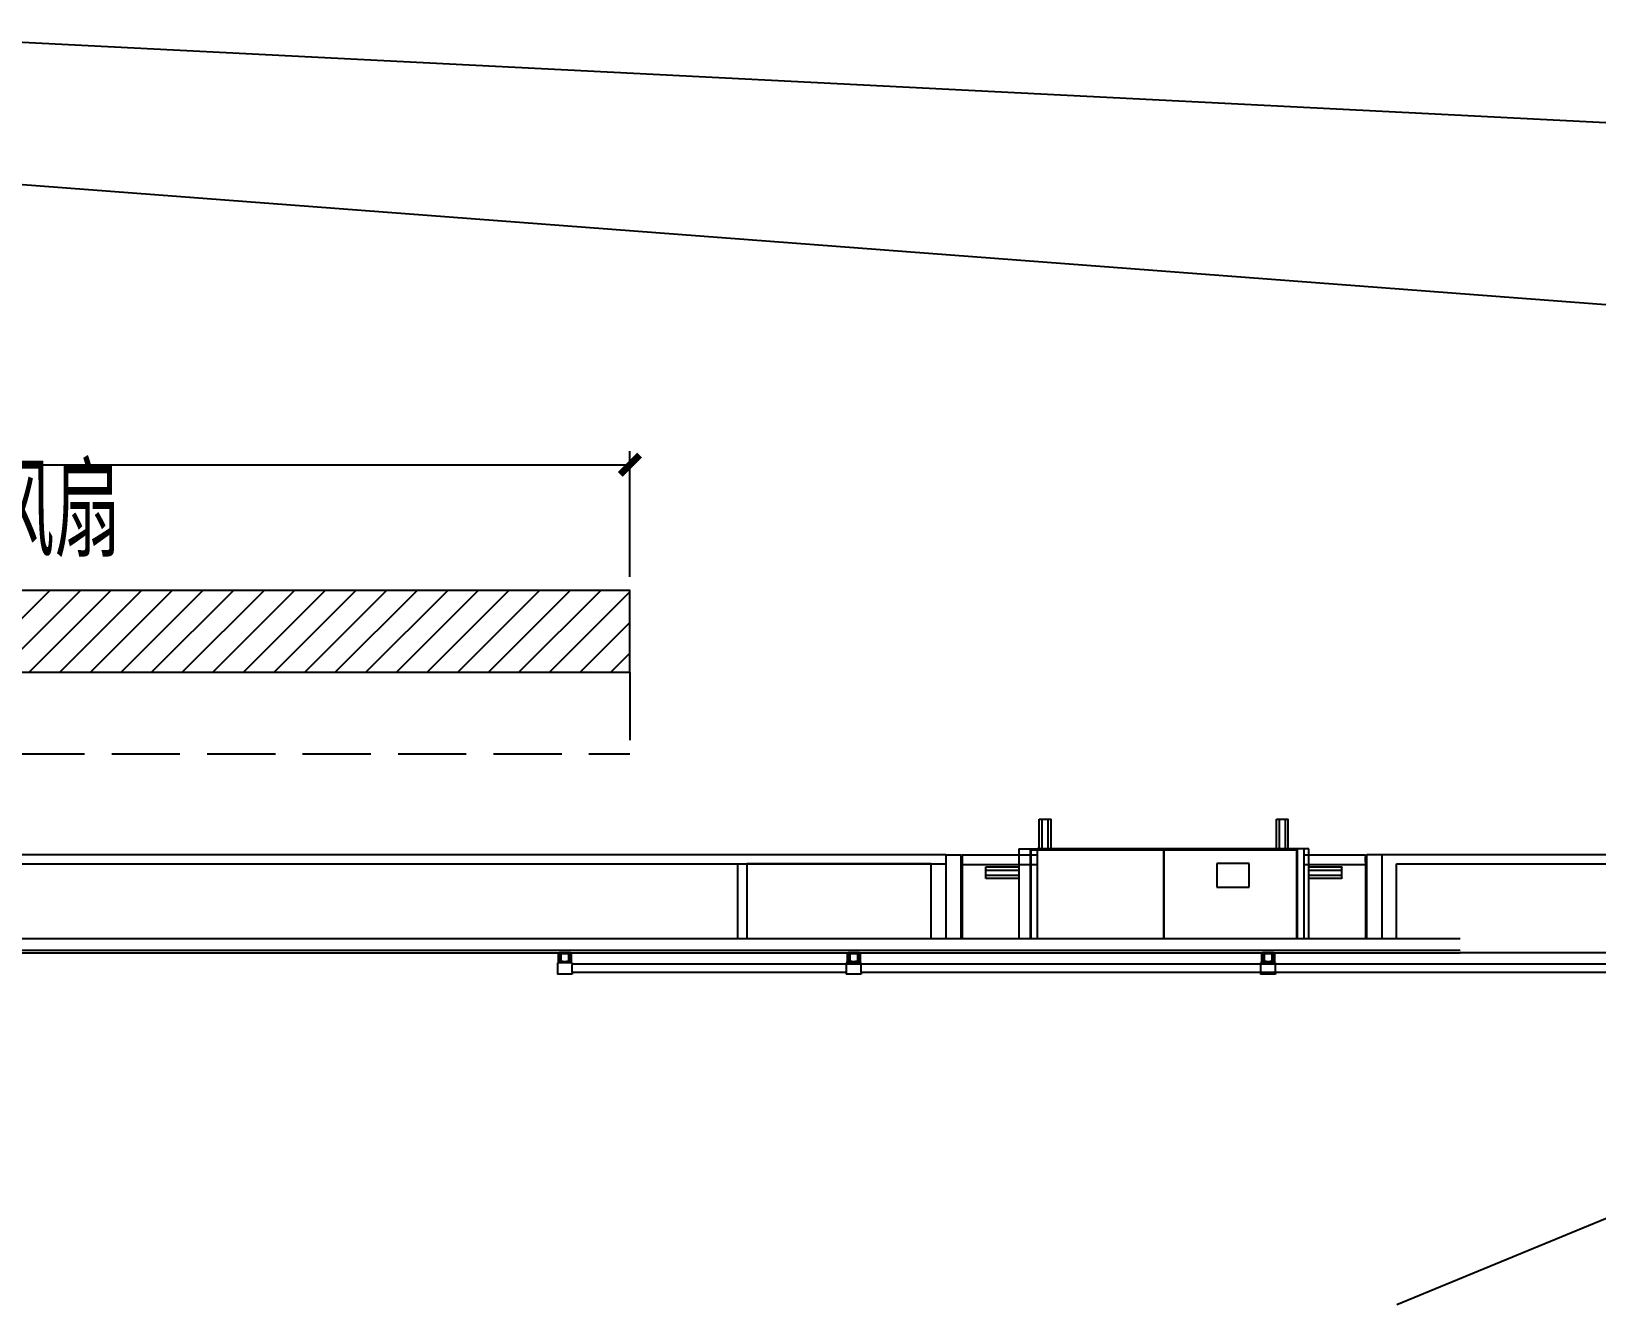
# Model space of a CAD drawing. Extents: x -1201378 to 2367219, y -619313 to 244905.
# Drawn here: x 1563741 to 1569481, y -77420 to -72751 of the extents above; entities that cross this region are included whole.
import ezdxf

# ---------------------------------------------------------------- set-up
doc = ezdxf.new("R2010")
doc.units = 0
doc.header["$LTSCALE"] = 1000
doc.linetypes.add('DASH', pattern=[0.35, 0.25, -0.1])
doc.layers.get('0').update_dxf_attribs({"linetype": 'CONTINUOUS'})
doc.layers.get('Defpoints').update_dxf_attribs({"linetype": 'CONTINUOUS'})
for name, color, linetype in [('A-LIN-V', 9, 'CONTINUOUS'), ('A-SFCE', 30, 'CONTINUOUS'), ('S-SB', 21, 'CONTINUOUS'), ('建-尺寸', 3, 'CONTINUOUS'), ('建-文字', 7, 'CONTINUOUS')]:
    doc.layers.add(name, color=color, linetype=linetype)
doc.styles.add('A-DIM_T3', font='SIMPLEX', dxfattribs={"width": 0.705882, "bigfont": 'GBCBIG'})
doc.styles.add('A-STANDARD', font='SIMPLEX', dxfattribs={"bigfont": 'GBCBIG'})
doc.dimstyles.new('A-DIM&&50', dxfattribs={"dimtxt": 148.75, "dimasz": 50, "dimexe": 50, "dimexo": 50, "dimgap": 63.125, "dimtad": 1, "dimdec": 0, "dimzin": 0, "dimdsep": 46, "dimtxsty": 'A-DIM_T3', "dimblk": 'ARCHTICK', "dimcen": 0.09, "dimclrt": 7, "dimazin": 2, "dimtfac": 1, "dimtdec": 0, "dimtix": 1, "dimtmove": 2, "dimatfit": 3, "dimfxl": 30, "dimtolj": 1, "dimtzin": 0, "dimarcsym": 0})

# ---------------------------------------------------------------- blocks, each defined once
blk = doc.blocks.new('_ArchTick')
at = {"color": 0, "linetype": 'ByBlock', "const_width": 0.5}
blk.add_lwpolyline([(-0.71, -0.71), (0.71, 0.71)], dxfattribs=at)
blk = doc.blocks.new('*D6634')
at = {"layer": 'Defpoints', "color": 0, "transparency": 16777216}
for p in [(3050, 1060.2), (-3050, 600), (3050, 600)]:
    blk.add_point(p, dxfattribs=at)
at = {"layer": '建-尺寸', "color": 0, "lineweight": -2, "transparency": 16777216}
for p, q in [((-3050, 650), (-3050, 1110.2)), ((3050, 650), (3050, 1110.2)), ((-3050, 1060.2), (3050, 1060.2))]:
    blk.add_line(p, q, dxfattribs=at)
at = {"layer": '建-尺寸', "color": 0, "lineweight": -2, "transparency": 16777216, "xscale": 50, "yscale": 50, "zscale": 50, "rotation": 180}
blk.add_blockref('_ArchTick', (-3050, 1060.2), dxfattribs=at)
at = {"layer": '建-尺寸', "color": 0, "lineweight": -2, "transparency": 16777216, "xscale": 50, "yscale": 50, "zscale": 50}
blk.add_blockref('_ArchTick', (3050, 1060.2), dxfattribs=at)
at = {"layer": '建-尺寸', "color": 7, "transparency": 16777216, "insert": (382.4, 1197.7), "char_height": 148.75, "attachment_point": 5, "style": 'A-DIM_T3'}
blk.add_mtext('\\A1;6100', dxfattribs=at)
blk = doc.blocks.new('20T')
at = {"layer": 'A-LIN-V'}
h = blk.add_hatch(color=1, dxfattribs=at)
h.dxf.hatch_style = 1
h.paths.add_polyline_path([(1602742.2, -76166.7), (1602745, -76164), (1602745, -76166.7)])
h.paths.add_polyline_path([(1602788.4, -76166.7), (1602788.4, -76164), (1602791.2, -76166.7)])
h = blk.add_hatch(color=1, dxfattribs=at)
h.dxf.hatch_style = 1
h.paths.add_polyline_path([(1602779.8, -76162.3, 0.414214), (1602783.1, -76159.1), (1602783.1, -76135.2, 0.414214), (1602779.8, -76131.9), (1602786.3, -76131.9, -0.414214), (1602788.8, -76134.3), (1602788.8, -76164.3), (1602788.4, -76164), (1602788.4, -76162.3)])
h = blk.add_hatch(color=1, dxfattribs=at)
h.dxf.hatch_style = 1
h.paths.add_polyline_path([(1603801.4, -76166.7), (1603804.2, -76164), (1603804.2, -76166.7)])
h.paths.add_polyline_path([(1603847.6, -76166.7), (1603847.6, -76164), (1603850.4, -76166.7)])
at = {"layer": 'A-LIN-V', "color": 1}
for p, q in [((1604506.6, -75640.3), (1604517.5, -75640.3)), ((1604506.6, -75749), (1604506.6, -75640.3)), ((1604506.6, -75749), (1604506.6, -75640.3)), ((1604506.6, -75640.3), (1604517.5, -75640.3)), ((1604517.5, -75749), (1604517.5, -75640.3)), ((1604517.5, -75640.3), (1604539.3, -75640.3)), ((1604517.5, -75749), (1604517.5, -75640.3)), ((1604517.5, -75640.3), (1604539.3, -75640.3)), ((1604539.3, -75640.3), (1604550.1, -75640.3)), ((1604539.3, -75749), (1604539.3, -75640.3)), ((1604539.3, -75640.3), (1604550.1, -75640.3)), ((1604539.3, -75749), (1604539.3, -75640.3)), ((1604550.1, -75749), (1604550.1, -75640.3)), ((1604550.1, -75749), (1604550.1, -75640.3)), ((1605376.2, -75640.3), (1605387.1, -75640.3)), ((1605376.2, -75749), (1605376.2, -75640.3)), ((1605376.2, -75640.3), (1605387.1, -75640.3)), ((1605376.2, -75749), (1605376.2, -75640.3)), ((1605387.1, -75749), (1605387.1, -75640.3)), ((1605387.1, -75640.3), (1605408.9, -75640.3)), ((1605387.1, -75749), (1605387.1, -75640.3)), ((1605387.1, -75640.3), (1605408.9, -75640.3)), ((1605408.9, -75640.3), (1605419.7, -75640.3)), ((1605408.9, -75749), (1605408.9, -75640.3)), ((1605408.9, -75749), (1605408.9, -75640.3)), ((1605408.9, -75640.3), (1605419.7, -75640.3)), ((1605419.7, -75749), (1605419.7, -75640.3)), ((1605419.7, -75749), (1605419.7, -75640.3)), ((1604164.2, -75770.7), (1595746.1, -75770.7)), ((1604164.2, -75770.7), (1604164.2, -76077.3)), ((1604164.2, -75770.7), (1604218.6, -75770.7)), ((1604218.6, -75770.7), (1604218.6, -76077.3)), ((1604224, -75770.7), (1604498.3, -75770.7)), ((1604224, -75770.7), (1604224, -75778.4)), ((1604431.7, -75749), (1604474.1, -75749)), ((1604431.7, -75749), (1604431.7, -76077.3)), ((1604474.1, -76077.3), (1604474.1, -75749)), ((1604474.1, -75749), (1605452.4, -75749)), ((1604476.8, -75751.7), (1604962.1, -75751.7)), ((1604476.8, -76077.3), (1604476.8, -75751.7)), ((1605476.6, -75749), (1604498.3, -75749)), ((1604498.3, -75749), (1604498.3, -76077.3)), ((1604962.1, -75751.7), (1604962.1, -76077.3)), ((1604964.3, -75751.7), (1605449.6, -75751.7)), ((1604964.3, -76077.3), (1604964.3, -75751.7)), ((1605449.6, -75751.7), (1605449.6, -76077.3)), ((1605494.7, -75749), (1605452.4, -75749)), ((1605452.4, -75749), (1605452.4, -76077.3)), ((1605476.6, -75749), (1605476.6, -76077.3)), ((1605476.6, -75770.7), (1605702.3, -75770.7)), ((1605494.7, -76077.3), (1605494.7, -75749)), ((1605702.3, -75770.7), (1605702.3, -75778.4)), ((1605762.1, -75770.7), (1605707.8, -75770.7)), ((1605707.8, -76077.3), (1605707.8, -75770.7)), ((1607424.9, -75770.7), (1605762.1, -75770.7)), ((1605762.1, -75770.7), (1605762.1, -76077.3)), ((1598139.9, -75803.4), (1604164.2, -75803.4)), ((1603400.9, -76077.3), (1603400.9, -75803.4)), ((1603433.5, -75803.4), (1603433.5, -76077.3)), ((1604109.9, -75803.4), (1603433.5, -75803.4)), ((1604109.9, -76077.3), (1604109.9, -75803.4)), ((1604220.2, -75797.9), (1604220.2, -75778.4)), ((1604224, -75778.4), (1604224, -75797.9)), ((1604224, -75797.9), (1604224, -75805.5)), ((1604224, -75805.5), (1604224, -76077.3)), ((1604224, -75805.5), (1604498.3, -75805.5)), ((1604311, -75814.3), (1604431.7, -75814.3)), ((1604311, -75817.5), (1604311, -75814.3)), ((1604311, -75827.3), (1604311, -75817.5)), ((1604311, -75827.3), (1604431.7, -75827.3)), ((1604311, -75844.7), (1604311, -75827.3)), ((1605157.1, -75801.7), (1605157.1, -75888.7)), ((1605276.7, -75801.7), (1605157.1, -75801.7)), ((1605276.7, -75888.7), (1605276.7, -75801.7)), ((1605476.6, -75805.5), (1605702.3, -75805.5)), ((1605494.7, -75814.3), (1605615.4, -75814.3)), ((1605494.7, -75827.3), (1605615.4, -75827.3)), ((1605615.4, -75814.3), (1605615.4, -75817.5)), ((1605615.4, -75827.3), (1605615.4, -75817.5)), ((1605615.4, -75844.7), (1605615.4, -75827.3)), ((1605702.3, -75797.9), (1605702.3, -75778.4)), ((1605702.3, -75797.9), (1605702.3, -75805.5)), ((1605702.3, -75805.5), (1605702.3, -76077.3)), ((1605706.2, -75778.4), (1605706.2, -75797.9)), ((1605816.5, -76077.3), (1605816.5, -75803.4)), ((1605816.5, -75803.4), (1606822, -75803.4)), ((1604311, -75844.7), (1604431.7, -75844.7)), ((1604311, -75854.4), (1604311, -75844.7)), ((1604311, -75857.7), (1604311, -75854.4)), ((1604431.7, -75857.7), (1604311, -75857.7)), ((1605494.7, -75844.7), (1605615.4, -75844.7)), ((1605615.4, -75857.7), (1605494.7, -75857.7)), ((1605615.4, -75854.4), (1605615.4, -75844.7)), ((1605615.4, -75854.4), (1605615.4, -75857.7)), ((1605157.1, -75888.7), (1605276.7, -75888.7)), ((1592412.4, -76077.3), (1606049.7, -76077.3)), ((1593925.6, -76129.5), (1606049.7, -76129.5)), ((1606049.7, -76120.8), (1598690.1, -76120.8)), ((1602742.2, -76166.7), (1602739.5, -76166.7)), ((1602739.5, -76166.7), (1602739.5, -76172.1)), ((1602739.5, -76172.1), (1602739.5, -76202.6)), ((1602742.2, -76166.7), (1602745, -76164)), ((1602745, -76166.7), (1602742.2, -76166.7)), ((1602742.3, -76134.3), (1602742.3, -76166.6)), ((1602744.7, -76164.2), (1602744.7, -76134.3)), ((1602753.7, -76162.3), (1602745, -76162.3)), ((1602745, -76166.7), (1602745, -76162.3)), ((1602788.4, -76166.7), (1602745, -76166.7)), ((1602786.3, -76129.5), (1602747.2, -76129.5)), ((1602747.2, -76131.9), (1602753.7, -76131.9)), ((1602750.5, -76159.1), (1602750.5, -76135.2)), ((1602752.1, -76135.2), (1602752.1, -76159.1)), ((1602753.7, -76131.9), (1602779.8, -76131.9)), ((1602779.8, -76133.5), (1602753.7, -76133.5)), ((1602753.7, -76160.7), (1602760.8, -76160.7)), ((1602760.8, -76162.3), (1602753.7, -76162.3)), ((1602760.8, -76160.7), (1602760.8, -76162.3)), ((1602772.7, -76162.3), (1602760.8, -76162.3)), ((1602772.7, -76162.3), (1602772.7, -76160.7)), ((1602772.7, -76160.7), (1602779.8, -76160.7)), ((1602779.8, -76162.3), (1602772.7, -76162.3)), ((1602779.8, -76131.9), (1602786.3, -76131.9)), ((1602788.4, -76162.3), (1602779.8, -76162.3)), ((1602781.4, -76159.1), (1602781.4, -76135.2)), ((1602783.1, -76135.2), (1602783.1, -76159.1)), ((1602788.4, -76166.7), (1602788.4, -76162.3)), ((1602788.4, -76164), (1602791.2, -76166.7)), ((1602791.2, -76166.7), (1602788.4, -76166.7)), ((1602788.8, -76134.3), (1602788.8, -76164.3)), ((1602791.2, -76166.7), (1602791.2, -76134.3)), ((1602793.9, -76166.7), (1602791.2, -76166.7)), ((1602793.9, -76166.7), (1602793.9, -76172.1)), ((1602793.9, -76169.9), (1603798.7, -76169.9)), ((1602793.9, -76202.6), (1602793.9, -76172.1)), ((1603682, -76169.9), (1604386.6, -76169.9)), ((1603801.4, -76166.7), (1603798.7, -76166.7)), ((1603798.7, -76166.7), (1603798.7, -76172.1)), ((1603798.7, -76172.1), (1603798.7, -76202.6)), ((1603801.4, -76166.7), (1603804.2, -76164)), ((1603804.2, -76166.7), (1603801.4, -76166.7)), ((1603801.5, -76134.3), (1603801.5, -76166.6)), ((1603803.9, -76164.2), (1603803.9, -76134.3)), ((1603812.9, -76162.3), (1603804.2, -76162.3)), ((1603804.2, -76166.7), (1603804.2, -76162.3)), ((1603847.6, -76166.7), (1603804.2, -76166.7)), ((1603845.5, -76129.5), (1603806.4, -76129.5)), ((1603806.4, -76131.9), (1603812.9, -76131.9)), ((1603809.7, -76159.1), (1603809.7, -76135.2)), ((1603811.3, -76135.2), (1603811.3, -76159.1)), ((1603812.9, -76131.9), (1603839, -76131.9)), ((1603839, -76133.5), (1603812.9, -76133.5)), ((1603812.9, -76160.7), (1603820, -76160.7)), ((1603820, -76162.3), (1603812.9, -76162.3)), ((1603820, -76160.7), (1603820, -76162.3)), ((1603831.9, -76162.3), (1603820, -76162.3)), ((1603831.9, -76162.3), (1603831.9, -76160.7)), ((1603831.9, -76160.7), (1603839, -76160.7)), ((1603839, -76162.3), (1603831.9, -76162.3)), ((1603839, -76131.9), (1603845.5, -76131.9)), ((1603847.6, -76162.3), (1603839, -76162.3)), ((1603840.6, -76159.1), (1603840.6, -76135.2)), ((1603842.3, -76135.2), (1603842.3, -76159.1)), ((1603847.6, -76166.7), (1603847.6, -76162.3)), ((1603847.6, -76164), (1603850.4, -76166.7)), ((1603850.4, -76166.7), (1603847.6, -76166.7)), ((1603848, -76134.3), (1603848, -76164.3)), ((1603850.4, -76166.7), (1603850.4, -76134.3)), ((1603853.1, -76166.7), (1603850.4, -76166.7)), ((1603853.1, -76166.7), (1603853.1, -76172.1)), ((1603853.1, -76169.9), (1605318.1, -76169.9)), ((1603853.1, -76202.6), (1603853.1, -76172.1)), ((1604412.7, -76169.9), (1606017.1, -76169.9)), ((1605320.9, -76166.7), (1605318.1, -76166.7)), ((1605318.1, -76166.7), (1605318.1, -76172.1)), ((1605318.1, -76172.1), (1605318.1, -76202.6)), ((1605320.9, -76134.3), (1605320.9, -76166.6)), ((1605320.9, -76166.7), (1605323.6, -76164)), ((1605323.6, -76166.7), (1605320.9, -76166.7)), ((1605323.4, -76164.2), (1605323.4, -76134.3)), ((1605332.3, -76162.3), (1605323.6, -76162.3)), ((1605323.6, -76166.7), (1605323.6, -76162.3)), ((1605367.1, -76166.7), (1605323.6, -76166.7)), ((1605364.9, -76129.5), (1605325.8, -76129.5)), ((1605325.8, -76131.9), (1605332.3, -76131.9)), ((1605329.1, -76159.1), (1605329.1, -76135.2)), ((1605330.7, -76135.2), (1605330.7, -76159.1)), ((1605332.3, -76131.9), (1605358.4, -76131.9)), ((1605358.4, -76133.5), (1605332.3, -76133.5)), ((1605332.3, -76160.7), (1605339.4, -76160.7)), ((1605339.4, -76162.3), (1605332.3, -76162.3)), ((1605339.4, -76160.7), (1605339.4, -76162.3)), ((1605351.4, -76162.3), (1605339.4, -76162.3)), ((1605351.4, -76162.3), (1605351.4, -76160.7)), ((1605351.4, -76160.7), (1605358.4, -76160.7)), ((1605358.4, -76162.3), (1605351.4, -76162.3)), ((1605358.4, -76131.9), (1605364.9, -76131.9)), ((1605367.1, -76162.3), (1605358.4, -76162.3)), ((1605360, -76159.1), (1605360, -76135.2)), ((1605361.7, -76135.2), (1605361.7, -76159.1)), ((1605367.1, -76166.7), (1605367.1, -76162.3)), ((1605367.1, -76164), (1605369.8, -76166.7)), ((1605369.8, -76166.7), (1605367.1, -76166.7)), ((1605367.4, -76134.3), (1605367.4, -76164.3)), ((1605369.8, -76166.7), (1605369.8, -76134.3)), ((1605372.5, -76166.7), (1605369.8, -76166.7)), ((1605372.5, -76166.7), (1605372.5, -76172.1)), ((1605372.5, -76169.9), (1607057.3, -76169.9)), ((1605372.5, -76202.6), (1605372.5, -76172.1)), ((1606043.2, -76169.9), (1606886.7, -76169.9)), ((1606880.2, -76129.5), (1606049.7, -76129.5)), ((1602739.5, -76202.6), (1602739.5, -76208)), ((1602793.9, -76208), (1602739.5, -76208)), ((1602793.9, -76200.4), (1603798.7, -76200.4)), ((1602793.9, -76202.6), (1602793.9, -76208)), ((1603798.7, -76202.6), (1603798.7, -76208)), ((1603853.1, -76208), (1603798.7, -76208)), ((1603853.1, -76200.4), (1605318.1, -76200.4)), ((1603853.1, -76202.6), (1603853.1, -76208)), ((1604860.8, -76200.4), (1605665.2, -76200.4)), ((1605318.1, -76202.6), (1605318.1, -76208)), ((1605372.5, -76208), (1605318.1, -76208)), ((1605372.5, -76200.4), (1607057.3, -76200.4)), ((1605372.5, -76202.6), (1605372.5, -76208)), ((1605730.4, -76200.4), (1606534.8, -76200.4)), ((1607351.6, -76787.6), (1605817.5, -77420.2))]:
    blk.add_line(p, q, dxfattribs=at)
for centre, radius, start, end in [((1604216.4, -75778.4), 7.61, 0, 73.39845), ((1605710, -75778.4), 7.61, 106.60155, 180), ((1604216.4, -75778.4), 3.8, 360, 55.15009), ((1604216.4, -75797.9), 7.61, 286.60155, 360), ((1604216.4, -75797.9), 3.8, 304.8499, 360), ((1605710, -75797.9), 7.61, 180, 253.39845), ((1605710, -75778.4), 3.8, 124.8499, 180), ((1605710, -75797.9), 3.8, 180, 235.15009), ((1602747.2, -76134.3), 4.89, 90, 180), ((1602747.2, -76134.3), 2.45, 90, 180), ((1602753.7, -76135.2), 3.26, 90, 180), ((1602753.7, -76159.1), 3.26, 180, 270), ((1602753.7, -76135.2), 1.63, 90, 180), ((1602753.7, -76159.1), 1.63, 180, 270), ((1602779.8, -76135.2), 3.26, 0, 90), ((1602779.8, -76135.2), 1.63, 360, 90), ((1602779.8, -76159.1), 3.26, 270, 0), ((1602779.8, -76159.1), 1.63, 270, 360), ((1602786.3, -76134.3), 4.89, 360, 90), ((1602786.3, -76134.3), 2.45, 360, 90), ((1603806.4, -76134.3), 4.89, 90, 180), ((1603806.4, -76134.3), 2.45, 90, 180), ((1603812.9, -76135.2), 3.26, 90, 180), ((1603812.9, -76159.1), 3.26, 180, 270), ((1603812.9, -76135.2), 1.63, 90, 180), ((1603812.9, -76159.1), 1.63, 180, 270), ((1603839, -76135.2), 3.26, 360, 90), ((1603839, -76135.2), 1.63, 360, 90), ((1603839, -76159.1), 3.26, 270, 360), ((1603839, -76159.1), 1.63, 270, 360), ((1603845.5, -76134.3), 4.89, 0, 90), ((1603845.5, -76134.3), 2.45, 0, 90), ((1605325.8, -76134.3), 4.89, 90, 180), ((1605325.8, -76134.3), 2.45, 90, 180), ((1605332.3, -76135.2), 3.26, 90, 180), ((1605332.3, -76159.1), 3.26, 180, 270), ((1605332.3, -76135.2), 1.63, 90, 180), ((1605332.3, -76159.1), 1.63, 180, 270), ((1605358.4, -76135.2), 3.26, 360, 90), ((1605358.4, -76135.2), 1.63, 360, 90), ((1605358.4, -76159.1), 3.26, 270, 360), ((1605358.4, -76159.1), 1.63, 270, 360), ((1605364.9, -76134.3), 4.89, 0, 90), ((1605364.9, -76134.3), 2.45, 360, 90)]:
    blk.add_arc(centre, radius, start, end, dxfattribs=at)
blk = doc.blocks.new('G$C2C10B007')
at = {"layer": 'A-LIN-V'}
h = blk.add_hatch(dxfattribs=at)
h.set_pattern_fill('ANSI31', color=252, scale=50)
h.set_pattern_definition([(45, (0, 400), (-56.1266, 56.1266), [])])
h.paths.add_polyline_path([(-150, 600), (-3050, 600), (-3050, 300), (3050, 300), (3050, 600), (150, 600), (150, 2100), (-150, 2100)])
blk.add_lwpolyline([(-150, 600), (-3050, 600), (-3050, 300), (3050, 300), (3050, 600), (150, 600), (150, 2100), (-150, 2100), (-150, 600)], dxfattribs=at)
at = {"layer": 'A-SFCE', "linetype": 'DASH'}
for p in [(3050, 300), (-3050, 0)]:
    blk.add_line(p, (3050, 0), dxfattribs=at)
at = {"layer": '建-文字', "style": 'A-STANDARD'}
blk.add_text('工业风扇', height=337.59, dxfattribs=at).set_placement((210.4, 722.5))
at = {"layer": '建-尺寸'}
dim = blk.add_linear_dim(base=(3050, 1060.2), p1=(-3050, 600), p2=(3050, 600), angle=0, dimstyle='A-DIM&&50', dxfattribs=at)
dim.commit()
dim.dimension.update_dxf_attribs({"geometry": '*D6634', "text_midpoint": (382.4, 1197.7), "dimtype": 129})

msp = doc.modelspace()

# ---------------------------------------------------------------- linework, layer by layer
at = {"layer": 'A-LIN-V', "color": 4}
for p, q in [((1570785.7, -73150.6), (1562885.7, -72750.6)), ((1570785.7, -73850.6), (1562885.7, -73250.6))]:
    msp.add_line(p, q, dxfattribs=at)

# ---------------------------------------------------------------- block references
at = {"layer": 'A-LIN-V'}
msp.add_blockref('G$C2C10B007', (1562885.7, -75400.6), dxfattribs=at)
at = {"layer": 'S-SB'}
msp.add_blockref('20T', (-37069.5, 0), dxfattribs=at)

doc.saveas('drawing.dxf')
